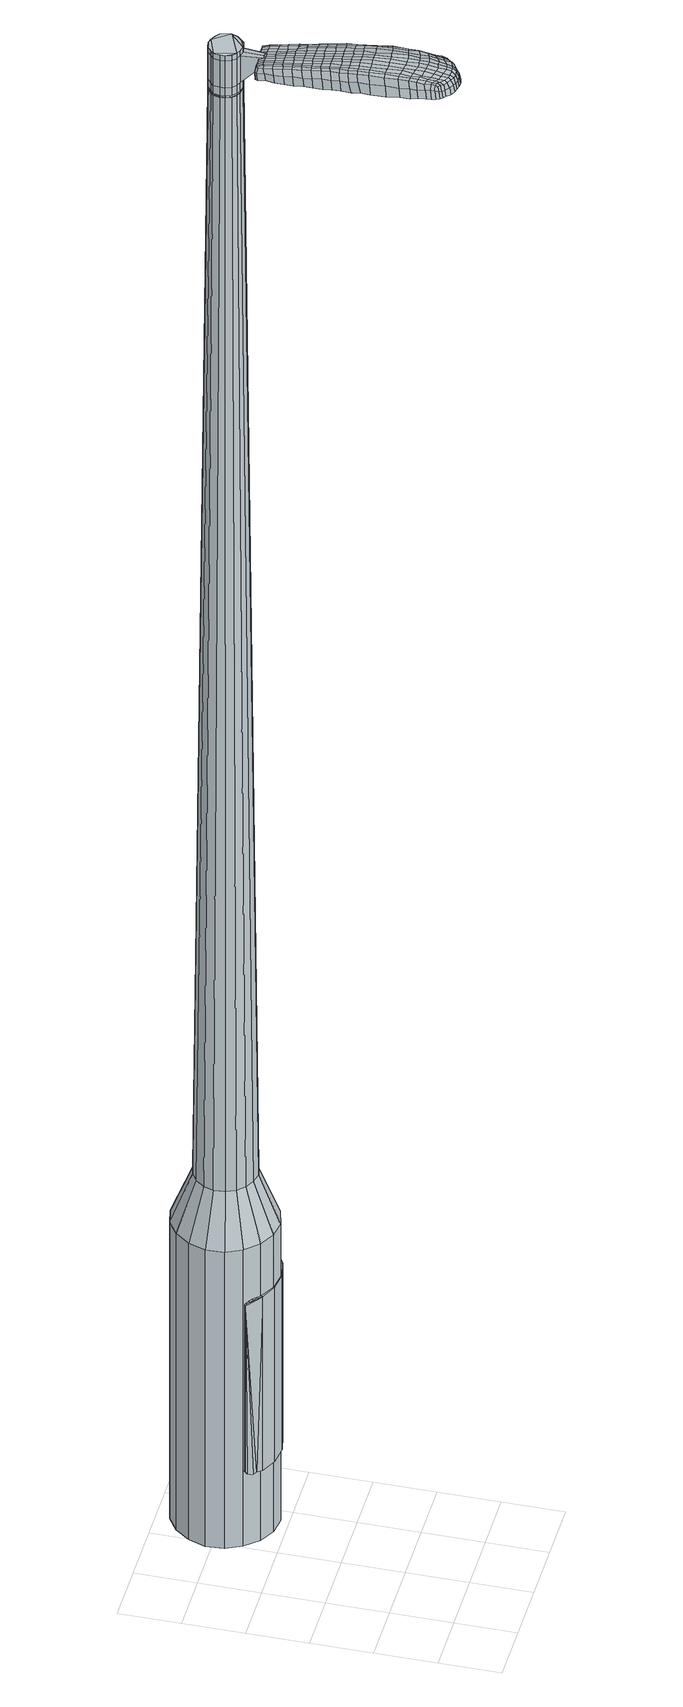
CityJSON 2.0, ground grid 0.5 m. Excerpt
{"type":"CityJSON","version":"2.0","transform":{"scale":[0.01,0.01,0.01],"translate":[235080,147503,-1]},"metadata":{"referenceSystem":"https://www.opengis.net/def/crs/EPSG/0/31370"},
"CityObjects":{
"object1":{"type":"GenericCityObject","attributes":{"cluster":371,"mean_distance_to_centroid":0.326,"new_centroid_x":235080.86,"new_centroid_y":147505.01,"mean_distance_to_camera":7.71,"H1":37.46,"H2":39.14,"Z_final":113.43,"cluster2":-1,"proj_x":235076.77,"proj_y":147505.22,"id_line":44575,"bearing_l":2.85,"distance":4.09,"orientation":"right","G_obj":272.85},"geometry":[{"type":"MultiSurface","lod":"2","boundaries":[[[0,1,2,3]],[[1,4,5,2]],[[4,6,7,5]],[[6,8,9,7]],[[8,10,11,9]],[[10,12,13,11]],[[12,14,15,13]],[[14,16,17,15]],[[16,18,19,17]],[[18,20,21,19]],[[20,22,23,21]],[[22,24,25,23]],[[24,26,27,25]],[[26,28,29,27]],[[28,30,31,29]],[[30,32,33,31]],[[32,34,35,33]],[[34,0,3,35]],[[36,37,38,39]],[[38,40,41,42]],[[41,43,42]],[[42,44,45,46]],[[45,47,46]],[[46,48,49,50]],[[49,51,50]],[[42,46,50,38]],[[50,52,39,38]],[[53,36,39]],[[2,5,7,35]],[[7,9,11,15]],[[11,13,15]],[[15,17,19,23]],[[19,21,23]],[[23,25,27,31]],[[27,29,31]],[[15,23,31,7]],[[31,33,35,7]],[[3,2,35]],[[1,0,54,55]],[[0,34,56,54]],[[34,32,57,56]],[[32,30,58,57]],[[30,28,59,58]],[[28,26,60,59]],[[26,24,61,60]],[[24,22,62,61]],[[22,20,63,62]],[[20,18,64,63]],[[18,16,65,64]],[[16,14,66,65]],[[14,12,67,66]],[[12,10,68,67]],[[10,8,69,68]],[[8,6,70,69]],[[6,4,71,70]],[[4,1,55,71]],[[55,54,72,73]],[[54,56,74,72]],[[56,57,75,74]],[[57,58,76,75]],[[58,59,77,76]],[[59,60,78,77]],[[60,61,79,78]],[[61,62,80,79]],[[62,63,81,80]],[[63,64,82,81]],[[64,65,83,82]],[[65,66,84,83]],[[66,67,85,84]],[[67,68,86,85]],[[68,69,87,86]],[[69,70,88,87]],[[70,71,89,88]],[[71,55,73,89]],[[90,91,92,93]],[[94,95,91,90]],[[75,96,95,94]],[[97,98,96,75]],[[99,100,98,97]],[[101,102,100,99]],[[103,104,102,101]],[[80,105,104,103]],[[81,106,105,80]],[[107,108,106,81]],[[109,110,108,107]],[[111,112,110,109]],[[113,114,112,111]],[[115,116,114,113]],[[117,118,116,115]],[[119,120,118,117]],[[121,122,120,119]],[[93,92,122,121]],[[123,124,125,126]],[[127,123,126,128]],[[129,127,128,130]],[[131,129,130,132]],[[133,131,132,134]],[[135,133,134,136]],[[137,135,136,138]],[[139,137,138,140]],[[141,139,140,142]],[[143,141,142,144]],[[145,143,144,146]],[[147,145,146,148]],[[149,147,148,150]],[[151,149,150,152]],[[153,151,152,154]],[[155,153,154,156]],[[73,72,90,93]],[[72,74,94,90]],[[74,75,94]],[[76,97,75]],[[76,77,99,97]],[[77,78,101,99]],[[78,79,103,101]],[[79,80,103]],[[82,107,81]],[[82,83,109,107]],[[83,84,111,109]],[[84,85,113,111]],[[85,86,115,113]],[[86,87,117,115]],[[87,88,119,117]],[[88,89,121,119]],[[89,73,93,121]],[[157,158,92,91]],[[158,159,122,92]],[[159,160,120,122]],[[160,161,118,120]],[[161,162,116,118]],[[162,163,114,116]],[[163,164,112,114]],[[164,165,110,112]],[[165,166,108,110]],[[166,106,108]],[[167,104,105]],[[167,168,102,104]],[[168,169,100,102]],[[169,170,98,100]],[[170,96,98]],[[171,95,96]],[[171,157,91,95]],[[39,52,155,172]],[[158,157,173,156]],[[53,39,172,124]],[[157,171,125,173]],[[36,53,124,123]],[[171,96,126,125]],[[37,36,123,127]],[[96,170,128,126]],[[38,37,127,129]],[[170,169,130,128]],[[40,38,129,131]],[[169,168,132,130]],[[41,40,131,133]],[[168,167,134,132]],[[43,41,133,135]],[[167,105,136,134]],[[42,43,135,137]],[[105,106,138,136]],[[44,42,137,139]],[[106,166,140,138]],[[45,44,139,141]],[[166,165,142,140]],[[47,45,141,143]],[[165,164,144,142]],[[46,47,143,145]],[[164,163,146,144]],[[48,46,145,147]],[[163,162,148,146]],[[49,48,147,149]],[[162,161,150,148]],[[51,49,149,151]],[[161,160,152,150]],[[50,51,151,153]],[[160,159,154,152]],[[52,50,153,155]],[[159,158,156,154]],[[155,156,174,175]],[[156,173,176,174]],[[173,125,177,176]],[[125,124,178,177]],[[124,172,179,178]],[[172,155,175,179]],[[180,181,182,183]],[[184,180,183,185]],[[180,184,186,187]],[[181,180,187,188]],[[189,190,191,192]],[[193,189,192,194]],[[189,193,195,196]],[[190,189,196,197]],[[198,199,200,201]],[[202,198,201,203]],[[198,202,204,205]],[[199,198,205,206]],[[207,208,209,210]],[[211,207,210,212]],[[207,211,213,214]],[[208,207,214,215]],[[216,217,218,219]],[[220,216,219,221]],[[216,220,222,223]],[[217,216,223,224]],[[225,226,227,228]],[[229,225,228,230]],[[225,229,231,232]],[[226,225,232,233]],[[234,235,236,237]],[[226,234,237,227]],[[234,226,233,238]],[[235,234,238,239]],[[240,241,242,243]],[[235,240,243,236]],[[240,235,239,244]],[[241,240,244,245]],[[246,184,185,247]],[[241,246,247,242]],[[246,241,245,248]],[[184,246,248,186]],[[249,250,251,252]],[[253,249,252,254]],[[249,253,255,256]],[[250,249,256,257]],[[258,259,260,261]],[[250,258,261,251]],[[258,250,257,262]],[[259,258,262,263]],[[264,265,266,267]],[[259,264,267,260]],[[264,259,263,268]],[[265,264,268,269]],[[270,271,272,273]],[[265,270,273,266]],[[270,265,269,274]],[[271,270,274,275]],[[276,181,188,277]],[[271,276,277,272]],[[276,271,275,278]],[[181,276,278,182]],[[279,280,281,282]],[[283,279,282,284]],[[279,283,285,286]],[[280,279,286,287]],[[288,289,290,291]],[[280,288,291,281]],[[288,280,287,292]],[[289,288,292,293]],[[294,295,296,297]],[[289,294,297,290]],[[294,289,293,298]],[[295,294,298,299]],[[300,193,194,301]],[[295,300,301,296]],[[300,295,299,302]],[[193,300,302,195]],[[303,304,305,306]],[[307,303,306,308]],[[303,307,309,310]],[[304,303,310,311]],[[312,313,314,315]],[[304,312,315,305]],[[312,304,311,316]],[[313,312,316,317]],[[318,319,320,321]],[[313,318,321,314]],[[318,313,317,322]],[[319,318,322,323]],[[324,325,326,327]],[[319,324,327,320]],[[324,319,323,328]],[[325,324,328,329]],[[330,190,197,331]],[[325,330,331,326]],[[330,325,329,332]],[[190,330,332,191]],[[333,219,218,334]],[[335,333,334,336]],[[333,335,337,338]],[[219,333,338,221]],[[339,335,336,340]],[[341,339,340,342]],[[339,341,343,344]],[[335,339,344,337]],[[345,341,342,346]],[[347,345,346,348]],[[345,347,349,350]],[[341,345,350,343]],[[351,347,348,352]],[[353,351,352,354]],[[351,353,355,356]],[[347,351,356,349]],[[357,353,354,358]],[[208,357,358,209]],[[357,208,215,359]],[[353,357,359,355]],[[360,361,206,205]],[[362,360,205,204]],[[360,362,363,364]],[[361,360,364,365]],[[366,367,365,364]],[[368,366,364,363]],[[366,368,369,370]],[[367,366,370,371]],[[372,373,371,370]],[[374,372,370,369]],[[372,374,375,376]],[[373,372,376,377]],[[378,379,377,376]],[[380,378,376,375]],[[378,380,213,211]],[[379,378,211,212]],[[381,382,383,384]],[[283,381,384,285]],[[381,283,284,385]],[[382,381,385,386]],[[387,202,203,388]],[[382,387,388,383]],[[387,382,386,389]],[[202,387,389,204]],[[390,391,392,393]],[[229,390,393,231]],[[390,229,230,394]],[[391,390,394,395]],[[396,397,398,399]],[[391,396,399,392]],[[396,391,395,400]],[[397,396,400,401]],[[402,199,206,403]],[[397,402,403,398]],[[402,397,401,404]],[[199,402,404,200]],[[405,406,407,408]],[[187,405,408,188]],[[405,187,186,409]],[[406,405,409,410]],[[411,412,413,414]],[[406,411,414,407]],[[411,406,410,415]],[[412,411,415,416]],[[417,210,209,418]],[[412,417,418,413]],[[417,412,416,419]],[[210,417,419,212]],[[420,421,422,423]],[[192,420,423,194]],[[420,192,191,424]],[[421,420,424,425]],[[426,214,213,427]],[[421,426,427,422]],[[426,421,425,428]],[[214,426,428,215]],[[429,430,431,432]],[[307,429,432,309]],[[429,307,308,433]],[[430,429,433,434]],[[435,220,221,436]],[[430,435,436,431]],[[435,430,434,437]],[[220,435,437,222]],[[438,439,440,441]],[[253,438,441,255]],[[438,253,254,442]],[[439,438,442,443]],[[444,445,446,447]],[[439,444,447,440]],[[444,439,443,448]],[[445,444,448,449]],[[450,217,224,451]],[[445,450,451,446]],[[450,445,449,452]],[[217,450,452,218]],[[453,454,443,442]],[[252,453,442,254]],[[453,252,251,455]],[[454,453,455,456]],[[457,458,449,448]],[[454,457,448,443]],[[457,454,456,459]],[[458,457,459,460]],[[461,334,218,452]],[[458,461,452,449]],[[461,458,460,462]],[[334,461,462,336]],[[463,464,465,466]],[[310,463,466,311]],[[463,310,309,432]],[[464,463,432,431]],[[467,338,337,468]],[[464,467,468,465]],[[467,464,431,436]],[[338,467,436,221]],[[469,470,456,455]],[[261,469,455,251]],[[469,261,260,471]],[[470,469,471,472]],[[473,474,460,459]],[[470,473,459,456]],[[473,470,472,475]],[[474,473,475,476]],[[477,340,336,462]],[[474,477,462,460]],[[477,474,476,478]],[[340,477,478,342]],[[479,480,481,482]],[[316,479,482,317]],[[479,316,311,466]],[[480,479,466,465]],[[483,344,343,484]],[[480,483,484,481]],[[483,480,465,468]],[[344,483,468,337]],[[485,486,472,471]],[[267,485,471,260]],[[485,267,266,487]],[[486,485,487,488]],[[489,490,476,475]],[[486,489,475,472]],[[489,486,488,491]],[[490,489,491,492]],[[493,346,342,478]],[[490,493,478,476]],[[493,490,492,494]],[[346,493,494,348]],[[495,496,497,498]],[[322,495,498,323]],[[495,322,317,482]],[[496,495,482,481]],[[499,350,349,500]],[[496,499,500,497]],[[499,496,481,484]],[[350,499,484,343]],[[501,502,488,487]],[[273,501,487,266]],[[501,273,272,503]],[[502,501,503,504]],[[505,506,492,491]],[[502,505,491,488]],[[505,502,504,507]],[[506,505,507,508]],[[509,352,348,494]],[[506,509,494,492]],[[509,506,508,510]],[[352,509,510,354]],[[511,512,513,514]],[[328,511,514,329]],[[511,328,323,498]],[[512,511,498,497]],[[515,356,355,516]],[[512,515,516,513]],[[515,512,497,500]],[[356,515,500,349]],[[517,518,504,503]],[[277,517,503,272]],[[517,277,188,408]],[[518,517,408,407]],[[519,520,508,507]],[[518,519,507,504]],[[519,518,407,414]],[[520,519,414,413]],[[521,358,354,510]],[[520,521,510,508]],[[521,520,413,418]],[[358,521,418,209]],[[522,523,425,424]],[[332,522,424,191]],[[522,332,329,514]],[[523,522,514,513]],[[524,359,215,428]],[[523,524,428,425]],[[524,523,513,516]],[[359,524,516,355]],[[525,526,386,385]],[[282,525,385,284]],[[525,282,281,527]],[[526,525,527,528]],[[529,362,204,389]],[[526,529,389,386]],[[529,526,528,530]],[[362,529,530,363]],[[531,532,533,534]],[[232,531,534,233]],[[531,232,231,393]],[[532,531,393,392]],[[535,536,537,538]],[[532,535,538,533]],[[535,532,392,399]],[[536,535,399,398]],[[539,361,365,540]],[[536,539,540,537]],[[539,536,398,403]],[[361,539,403,206]],[[541,542,528,527]],[[291,541,527,281]],[[541,291,290,543]],[[542,541,543,544]],[[545,368,363,530]],[[542,545,530,528]],[[545,542,544,546]],[[368,545,546,369]],[[547,548,549,550]],[[238,547,550,239]],[[547,238,233,534]],[[548,547,534,533]],[[551,552,553,554]],[[548,551,554,549]],[[551,548,533,538]],[[552,551,538,537]],[[555,367,371,556]],[[552,555,556,553]],[[555,552,537,540]],[[367,555,540,365]],[[557,558,544,543]],[[297,557,543,290]],[[557,297,296,559]],[[558,557,559,560]],[[561,374,369,546]],[[558,561,546,544]],[[561,558,560,562]],[[374,561,562,375]],[[563,564,565,566]],[[244,563,566,245]],[[563,244,239,550]],[[564,563,550,549]],[[567,568,569,570]],[[564,567,570,565]],[[567,564,549,554]],[[568,567,554,553]],[[571,373,377,572]],[[568,571,572,569]],[[571,568,553,556]],[[373,571,556,371]],[[573,574,560,559]],[[301,573,559,296]],[[573,301,194,423]],[[574,573,423,422]],[[575,380,375,562]],[[574,575,562,560]],[[575,574,422,427]],[[380,575,427,213]],[[576,577,410,409]],[[248,576,409,186]],[[576,248,245,566]],[[577,576,566,565]],[[578,579,416,415]],[[577,578,415,410]],[[578,577,565,570]],[[579,578,570,569]],[[580,379,212,419]],[[579,580,419,416]],[[580,579,569,572]],[[379,580,572,377]],[[581,582,583,584]],[[584,583,585,586]],[[587,585,583,588]],[[588,583,582,589]],[[590,591,592,593]],[[593,592,594,595]],[[596,594,592,597]],[[597,592,591,598]],[[599,600,601,602]],[[602,601,603,604]],[[605,603,601,606]],[[606,601,600,607]],[[608,609,610,611]],[[611,610,612,613]],[[614,612,610,615]],[[615,610,609,616]],[[617,618,619,620]],[[620,619,621,622]],[[623,621,619,624]],[[624,619,618,625]],[[626,627,628,629]],[[629,628,630,631]],[[632,630,628,633]],[[633,628,627,634]],[[635,636,637,638]],[[638,637,627,626]],[[634,627,637,639]],[[639,637,636,640]],[[641,642,643,644]],[[644,643,636,635]],[[640,636,643,645]],[[645,643,642,646]],[[586,585,647,648]],[[648,647,642,641]],[[646,642,647,649]],[[649,647,585,587]],[[650,651,652,653]],[[653,652,654,655]],[[656,654,652,657]],[[657,652,651,658]],[[659,660,661,662]],[[662,661,651,650]],[[658,651,661,663]],[[663,661,660,664]],[[665,666,667,668]],[[668,667,660,659]],[[664,660,667,669]],[[669,667,666,670]],[[671,672,673,674]],[[674,673,666,665]],[[670,666,673,675]],[[675,673,672,676]],[[589,582,677,678]],[[678,677,672,671]],[[676,672,677,679]],[[679,677,582,581]],[[680,681,682,683]],[[683,682,684,685]],[[686,684,682,687]],[[687,682,681,688]],[[689,690,691,692]],[[692,691,681,680]],[[688,681,691,693]],[[693,691,690,694]],[[695,696,697,698]],[[698,697,690,689]],[[694,690,697,699]],[[699,697,696,700]],[[595,594,701,702]],[[702,701,696,695]],[[700,696,701,703]],[[703,701,594,596]],[[704,705,706,707]],[[707,706,708,709]],[[710,708,706,711]],[[711,706,705,712]],[[713,714,715,716]],[[716,715,705,704]],[[712,705,715,717]],[[717,715,714,718]],[[719,720,721,722]],[[722,721,714,713]],[[718,714,721,723]],[[723,721,720,724]],[[725,726,727,728]],[[728,727,720,719]],[[724,720,727,729]],[[729,727,726,730]],[[598,591,731,732]],[[732,731,726,725]],[[730,726,731,733]],[[733,731,591,590]],[[617,620,734,735]],[[735,734,736,737]],[[738,736,734,739]],[[739,734,620,622]],[[737,736,740,741]],[[741,740,742,743]],[[744,742,740,745]],[[745,740,736,738]],[[743,742,746,747]],[[747,746,748,749]],[[750,748,746,751]],[[751,746,742,744]],[[749,748,752,753]],[[753,752,754,755]],[[756,754,752,757]],[[757,752,748,750]],[[755,754,758,759]],[[759,758,609,608]],[[616,609,758,760]],[[760,758,754,756]],[[607,761,762,606]],[[606,762,763,605]],[[764,763,762,765]],[[765,762,761,766]],[[766,767,768,765]],[[765,768,769,764]],[[770,769,768,771]],[[771,768,767,772]],[[772,773,774,771]],[[771,774,775,770]],[[776,775,774,777]],[[777,774,773,778]],[[778,779,780,777]],[[777,780,781,776]],[[614,781,780,612]],[[612,780,779,613]],[[782,783,784,785]],[[785,784,684,686]],[[685,684,784,786]],[[786,784,783,787]],[[604,603,788,789]],[[789,788,783,782]],[[787,783,788,790]],[[790,788,603,605]],[[791,792,793,794]],[[794,793,630,632]],[[631,630,793,795]],[[795,793,792,796]],[[797,798,799,800]],[[800,799,792,791]],[[796,792,799,801]],[[801,799,798,802]],[[607,600,803,804]],[[804,803,798,797]],[[802,798,803,805]],[[805,803,600,599]],[[806,807,808,809]],[[809,808,588,589]],[[587,588,808,810]],[[810,808,807,811]],[[812,813,814,815]],[[815,814,807,806]],[[811,807,814,816]],[[816,814,813,817]],[[608,611,818,819]],[[819,818,813,812]],[[817,813,818,820]],[[820,818,611,613]],[[821,822,823,824]],[[824,823,593,595]],[[590,593,823,825]],[[825,823,822,826]],[[614,615,827,828]],[[828,827,822,821]],[[826,822,827,829]],[[829,827,615,616]],[[830,831,832,833]],[[833,832,708,710]],[[708,832,709]],[[709,832,831,834]],[[622,621,835,836]],[[836,835,831,830]],[[834,831,835,837]],[[837,835,621,623]],[[838,839,840,841]],[[841,840,654,656]],[[655,654,840,842]],[[840,839,842]],[[843,844,845,846]],[[846,845,839,838]],[[842,839,845,847]],[[847,845,844,848]],[[625,618,849,850]],[[850,849,844,843]],[[848,844,849,851]],[[851,849,618,617]],[[852,853,842]],[[842,853,653,655]],[[650,653,853,854]],[[854,853,852,855]],[[848,856,857,847]],[[847,857,852,842]],[[855,852,857,858]],[[858,857,856,859]],[[617,735,860,851]],[[851,860,856,848]],[[859,856,860,861]],[[861,860,735,737]],[[862,863,864,865]],[[865,864,711,712]],[[710,711,864,833]],[[833,864,863,830]],[[738,739,866,867]],[[867,866,863,862]],[[830,863,866,836]],[[836,866,739,622]],[[855,868,869,854]],[[854,869,662,650]],[[659,662,869,870]],[[870,869,868,871]],[[859,872,873,858]],[[858,873,868,855]],[[871,868,873,874]],[[874,873,872,875]],[[737,741,876,861]],[[861,876,872,859]],[[875,872,876,877]],[[877,876,741,743]],[[878,879,880,881]],[[881,880,717,718]],[[712,717,880,865]],[[865,880,879,862]],[[744,745,882,883]],[[883,882,879,878]],[[862,879,882,867]],[[867,882,745,738]],[[871,884,885,870]],[[870,885,668,659]],[[665,668,885,886]],[[886,885,884,887]],[[875,888,889,874]],[[874,889,884,871]],[[887,884,889,890]],[[890,889,888,891]],[[743,747,892,877]],[[877,892,888,875]],[[891,888,892,893]],[[893,892,747,749]],[[894,895,896,897]],[[897,896,723,724]],[[718,723,896,881]],[[881,896,895,878]],[[750,751,898,899]],[[899,898,895,894]],[[878,895,898,883]],[[883,898,751,744]],[[887,900,901,886]],[[886,901,674,665]],[[671,674,901,902]],[[902,901,900,903]],[[891,904,905,890]],[[890,905,900,887]],[[903,900,905,906]],[[906,905,904,907]],[[749,753,908,893]],[[893,908,904,891]],[[907,904,908,909]],[[909,908,753,755]],[[910,911,912,913]],[[913,912,729,730]],[[724,729,912,897]],[[897,912,911,894]],[[756,757,914,915]],[[915,914,911,910]],[[894,911,914,899]],[[899,914,757,750]],[[903,916,917,902]],[[902,917,678,671]],[[589,678,917,809]],[[809,917,916,806]],[[907,918,919,906]],[[906,919,916,903]],[[806,916,919,815]],[[815,919,918,812]],[[755,759,920,909]],[[909,920,918,907]],[[812,918,920,819]],[[819,920,759,608]],[[826,921,922,825]],[[825,922,733,590]],[[730,733,922,913]],[[913,922,921,910]],[[616,760,923,829]],[[829,923,921,826]],[[910,921,923,915]],[[915,923,760,756]],[[787,924,925,786]],[[786,925,683,685]],[[680,683,925,926]],[[926,925,924,927]],[[605,763,928,790]],[[790,928,924,787]],[[927,924,928,929]],[[929,928,763,764]],[[930,931,932,933]],[[933,932,633,634]],[[632,633,932,794]],[[794,932,931,791]],[[934,935,936,937]],[[937,936,931,930]],[[791,931,936,800]],[[800,936,935,797]],[[766,761,938,939]],[[939,938,935,934]],[[797,935,938,804]],[[804,938,761,607]],[[927,940,941,926]],[[926,941,692,680]],[[689,692,941,942]],[[942,941,940,943]],[[764,769,944,929]],[[929,944,940,927]],[[943,940,944,945]],[[945,944,769,770]],[[946,947,948,949]],[[949,948,639,640]],[[634,639,948,933]],[[933,948,947,930]],[[950,951,952,953]],[[953,952,947,946]],[[930,947,952,937]],[[937,952,951,934]],[[772,767,954,955]],[[955,954,951,950]],[[934,951,954,939]],[[939,954,767,766]],[[943,956,957,942]],[[942,957,698,689]],[[695,698,957,958]],[[958,957,956,959]],[[770,775,960,945]],[[945,960,956,943]],[[959,956,960,961]],[[961,960,775,776]],[[962,963,964,965]],[[965,964,645,646]],[[640,645,964,949]],[[949,964,963,946]],[[966,967,968,969]],[[969,968,963,962]],[[946,963,968,953]],[[953,968,967,950]],[[778,773,970,971]],[[971,970,967,966]],[[950,967,970,955]],[[955,970,773,772]],[[959,972,973,958]],[[958,973,702,695]],[[595,702,973,824]],[[824,973,972,821]],[[776,781,974,961]],[[961,974,972,959]],[[821,972,974,828]],[[828,974,781,614]],[[811,975,976,810]],[[810,976,649,587]],[[646,649,976,965]],[[965,976,975,962]],[[817,977,978,816]],[[816,978,975,811]],[[962,975,978,969]],[[969,978,977,966]],[[613,779,979,820]],[[820,979,977,817]],[[966,977,979,971]],[[971,979,779,778]],[[581,584,183,182]],[[584,586,185,183]],[[596,597,196,195]],[[597,598,197,196]],[[599,602,201,200]],[[602,604,203,201]],[[623,624,223,222]],[[624,625,224,223]],[[626,629,228,227]],[[629,631,230,228]],[[635,638,237,236]],[[638,626,227,237]],[[641,644,243,242]],[[644,635,236,243]],[[586,648,247,185]],[[648,641,242,247]],[[656,657,256,255]],[[657,658,257,256]],[[658,663,262,257]],[[663,664,263,262]],[[664,669,268,263]],[[669,670,269,268]],[[670,675,274,269]],[[675,676,275,274]],[[676,679,278,275]],[[679,581,182,278]],[[686,687,286,285]],[[687,688,287,286]],[[688,693,292,287]],[[693,694,293,292]],[[694,699,298,293]],[[699,700,299,298]],[[700,703,302,299]],[[703,596,195,302]],[[704,707,306,305]],[[707,709,308,306]],[[713,716,315,314]],[[716,704,305,315]],[[719,722,321,320]],[[722,713,314,321]],[[725,728,327,326]],[[728,719,320,327]],[[598,732,331,197]],[[732,725,326,331]],[[782,785,384,383]],[[785,686,285,384]],[[604,789,388,203]],[[789,782,383,388]],[[631,795,394,230]],[[795,796,395,394]],[[796,801,400,395]],[[801,802,401,400]],[[802,805,404,401]],[[805,599,200,404]],[[709,433,308]],[[709,834,434,433]],[[834,837,437,434]],[[837,623,222,437]],[[838,841,441,440]],[[841,656,255,441]],[[843,846,447,446]],[[846,838,440,447]],[[625,850,451,224]],[[850,843,446,451]],[[980,981,982,983]],[[984,985,983,982]],[[986,987,988,989]],[[990,991,992,993]],[[981,994,995,982]],[[996,984,982,995]],[[997,986,989,998]],[[999,1000,991,990]],[[994,1001,1002,995]],[[1002,1003,996,995]],[[1004,997,998,1005]],[[1006,1000,999,1007]],[[1001,1008,1009,1002]],[[1009,1010,1003,1002]],[[1011,1004,1005,1012]],[[1013,1006,1007,1014]],[[1015,1016,1017,1018]],[[1019,1020,1016,1015]],[[1019,1021,1022,1020]],[[1021,1023,1024,1022]],[[1025,1026,1027,1028]],[[1029,1030,1026,1025]],[[1031,1032,1030,1029]],[[1033,1034,1032,1031]],[[1028,1017,1016,1025]],[[1025,1016,1020,1029]],[[1020,1022,1031,1029]],[[1022,1024,1033,1031]],[[989,988,985,984]],[[998,989,984,996]],[[1003,1005,998,996]],[[1010,1012,1005,1003]],[[990,993,987,986]],[[999,990,986,997]],[[1007,999,997,1004]],[[1014,1007,1004,1011]],[[991,1015,1018,992]],[[1000,1019,1015,991]],[[1021,1019,1000,1006]],[[1023,1021,1006,1013]],[[1035,1036,1037,1038]],[[1037,1039,1040,1041]],[[1037,1041,1042,1043]],[[1037,1043,1038]],[[1044,1035,1038,1045]],[[1046,1045,1038,1047]],[[1048,1047,1038]],[[1049,1037,1036,1050]],[[1051,1049,1050,1052]],[[1053,1051,1052,1054]],[[1055,1053,1054,1056]],[[1057,1055,1056,1058]],[[1058,1059,1060,1061]],[[1058,1061,1062,1063]],[[1058,1063,1064,1065]],[[1064,1066,1067,1068]],[[1064,1068,1069,1070]],[[1064,1070,1065]],[[1058,1065,1057]],[[1071,1072,1036,1035]],[[1073,1074,1039,1037]],[[1075,1076,1048,1038]],[[1072,1077,1050,1036]],[[1078,1073,1037,1049]],[[1077,1079,1052,1050]],[[1080,1078,1049,1051]],[[1079,1081,1054,1052]],[[1082,1080,1051,1053]],[[1081,1083,1056,1054]],[[1084,1082,1053,1055]],[[1083,1085,1058,1056]],[[1086,1084,1055,1057]],[[1085,1087,1059,1058]],[[1088,1089,1066,1064]],[[1090,1086,1057,1065]],[[1060,1059,1087,1091]],[[1061,1060,1091,1092]],[[1062,1061,1092,1093]],[[1063,1062,1093,1094]],[[1064,1063,1094,1088]],[[1095,1071,1035,1044]],[[1096,1095,1044,1045]],[[1097,1096,1045,1046]],[[1098,1097,1046,1047]],[[1076,1098,1047,1048]],[[1040,1039,1074,1099]],[[1067,1066,1089,1100]],[[1041,1040,1099,1101]],[[1042,1041,1101,1102]],[[1043,1042,1102,1103]],[[1038,1043,1103,1075]],[[1068,1067,1100,1104]],[[1069,1068,1104,1105]],[[1070,1069,1105,1106]],[[1065,1070,1106,1090]]]}]}
},
"vertices":[
[89,157,384],[75,159,384],[75,159,96],[89,157,96],[62,166,384],[62,166,96],[52,177,384],[52,177,96],[46,190,384],[46,190,96],[45,205,384],[45,205,96],[50,219,384],[50,219,96],[59,231,384],[59,231,96],[71,239,384],[71,239,96],[85,242,384],[85,242,96],[100,240,384],[100,240,96],[113,233,384],[113,233,96],[123,223,384],[123,223,96],[129,209,384],[129,209,96],[129,194,384],[129,194,96],[125,180,384],[125,180,96],[116,169,384],[116,169,96],[104,161,384],[104,161,96],[96,190,1524],[99,193,1524],[101,198,1524],[88,186,1524],[100,203,1524],[99,207,1524],[91,212,1524],[95,210,1524],[87,213,1524],[82,212,1524],[75,206,1524],[78,209,1524],[74,201,1524],[74,197,1524],[79,189,1524],[76,192,1524],[83,187,1524],[93,187,1524],[89,174,429],[80,176,429],[97,176,429],[104,181,429],[110,188,429],[112,196,429],[112,205,429],[108,213,429],[103,220,429],[95,224,429],[86,225,429],[78,223,429],[70,218,429],[65,211,429],[62,203,429],[63,194,429],[66,186,429],[72,180,429],[88,186,1483],[83,187,1483],[93,187,1483],[96,190,1483],[99,193,1483],[101,198,1483],[100,203,1483],[99,207,1483],[95,210,1483],[91,212,1483],[87,213,1483],[82,212,1483],[78,209,1483],[75,206,1483],[74,201,1483],[74,197,1483],[76,192,1483],[79,189,1483],[88,187,1483],[88,187,1485],[84,187,1485],[84,187,1483],[92,188,1483],[92,188,1485],[96,190,1485],[99,194,1483],[99,194,1485],[100,198,1483],[100,198,1485],[100,202,1483],[100,202,1485],[98,207,1483],[98,207,1485],[95,210,1485],[91,212,1485],[87,212,1483],[87,212,1485],[82,211,1483],[82,211,1485],[79,209,1483],[79,209,1485],[76,205,1483],[76,205,1485],[75,201,1483],[75,201,1485],[75,197,1483],[75,197,1485],[76,193,1483],[76,193,1485],[80,189,1483],[80,189,1485],[96,190,1519],[93,187,1519],[93,187,1493],[96,190,1493],[99,193,1519],[99,193,1493],[101,198,1519],[101,198,1493],[100,203,1519],[100,203,1493],[99,207,1519],[99,207,1493],[95,210,1519],[95,210,1493],[91,212,1519],[91,212,1493],[87,213,1519],[87,213,1493],[82,212,1519],[82,212,1493],[78,209,1519],[78,209,1493],[75,206,1519],[75,206,1493],[74,201,1519],[74,201,1493],[74,197,1519],[74,197,1493],[76,192,1519],[76,192,1493],[79,189,1519],[79,189,1493],[83,187,1519],[83,187,1493],[88,186,1485],[83,187,1485],[79,189,1485],[76,192,1485],[74,197,1485],[74,201,1485],[75,206,1485],[78,209,1485],[82,212,1485],[87,213,1485],[99,207,1485],[100,203,1485],[101,198,1485],[99,193,1485],[93,187,1485],[88,186,1519],[88,186,1493],[86,167,1513],[86,167,1518],[89,168,1513],[92,168,1513],[92,168,1518],[89,168,1518],[73,93,1519],[73,100,1518],[72,98,1509],[72,91,1510],[73,84,1519],[72,83,1510],[75,85,1526],[75,94,1525],[75,101,1525],[112,94,1519],[111,101,1518],[109,102,1525],[110,95,1525],[112,86,1519],[111,86,1526],[114,84,1510],[113,93,1510],[113,100,1509],[98,20,1519],[94,20,1519],[94,19,1513],[98,19,1513],[102,21,1519],[102,20,1513],[101,23,1524],[98,22,1524],[94,22,1524],[94,94,1530],[94,101,1529],[90,101,1529],[91,94,1530],[94,85,1531],[91,85,1531],[98,85,1530],[98,94,1530],[97,102,1529],[90,175,1512],[87,175,1512],[87,173,1517],[90,173,1517],[93,175,1512],[93,174,1517],[93,174,1506],[90,174,1506],[87,174,1506],[77,34,1519],[77,37,1519],[75,36,1512],[76,33,1512],[78,31,1518],[77,30,1512],[79,32,1522],[79,34,1523],[78,37,1524],[76,41,1519],[75,47,1519],[74,46,1512],[75,40,1512],[77,42,1524],[77,48,1525],[75,53,1519],[74,61,1519],[73,60,1511],[73,52,1511],[76,54,1526],[76,62,1526],[74,72,1519],[72,71,1510],[75,73,1526],[74,166,1513],[73,159,1513],[75,160,1518],[75,167,1517],[74,172,1512],[75,171,1516],[73,171,1506],[73,165,1507],[72,158,1507],[73,151,1514],[73,144,1515],[75,145,1520],[75,152,1519],[72,150,1507],[72,143,1507],[73,136,1515],[73,129,1516],[75,130,1522],[75,137,1521],[72,135,1508],[72,128,1508],[73,121,1517],[73,114,1517],[75,115,1524],[75,122,1523],[72,120,1508],[72,113,1509],[73,107,1518],[75,108,1524],[72,106,1509],[113,34,1519],[113,38,1519],[112,38,1524],[112,35,1523],[113,32,1518],[112,33,1522],[114,31,1512],[114,34,1512],[115,37,1512],[114,43,1519],[114,48,1519],[112,49,1525],[112,43,1524],[115,42,1512],[115,47,1512],[114,54,1519],[114,62,1519],[112,63,1526],[112,55,1526],[115,53,1511],[115,61,1511],[113,74,1519],[111,75,1526],[115,73,1510],[104,168,1513],[105,160,1513],[106,159,1507],[105,167,1507],[103,173,1512],[104,173,1506],[102,172,1516],[103,168,1517],[103,161,1518],[106,153,1514],[106,145,1515],[108,144,1507],[107,152,1507],[104,153,1519],[105,146,1520],[107,138,1515],[108,130,1516],[109,129,1508],[109,137,1508],[106,139,1521],[106,131,1522],[109,123,1517],[109,116,1517],[111,115,1509],[110,122,1508],[107,124,1523],[108,117,1524],[110,109,1518],[112,107,1509],[109,109,1524],[90,168,1519],[87,168,1519],[90,161,1520],[88,161,1520],[93,161,1520],[93,168,1519],[91,153,1522],[88,153,1522],[91,146,1523],[88,146,1523],[94,146,1523],[94,153,1521],[92,138,1524],[89,138,1524],[92,131,1525],[89,131,1525],[95,131,1525],[95,138,1524],[92,124,1526],[89,123,1526],[93,116,1527],[90,116,1527],[96,116,1527],[96,124,1526],[93,109,1528],[90,109,1528],[97,109,1528],[97,25,1527],[94,25,1527],[101,26,1526],[101,30,1527],[97,29,1528],[94,29,1528],[97,36,1529],[93,35,1529],[101,36,1528],[101,44,1530],[97,43,1530],[93,43,1530],[96,50,1531],[93,50,1531],[100,51,1530],[100,60,1531],[96,59,1531],[92,59,1531],[95,72,1531],[92,72,1531],[99,73,1531],[112,30,1518],[110,27,1519],[111,27,1513],[113,29,1513],[111,31,1523],[109,29,1523],[106,24,1519],[107,23,1513],[106,26,1524],[79,29,1518],[81,27,1518],[81,28,1523],[80,30,1523],[78,28,1513],[80,26,1513],[84,24,1519],[87,22,1519],[87,24,1524],[84,26,1523],[83,23,1513],[87,21,1513],[90,21,1519],[90,22,1524],[90,20,1513],[76,94,1528],[78,94,1528],[78,101,1528],[76,101,1527],[76,85,1528],[78,85,1529],[81,94,1529],[84,94,1530],[84,101,1529],[81,101,1528],[81,85,1529],[84,85,1530],[87,94,1530],[87,101,1529],[88,85,1531],[108,95,1528],[106,95,1529],[107,86,1529],[109,87,1528],[108,102,1527],[105,102,1528],[102,95,1529],[103,86,1530],[102,102,1528],[102,175,1512],[100,175,1512],[99,174,1517],[101,174,1517],[103,174,1506],[101,174,1506],[96,175,1512],[96,174,1517],[97,174,1506],[75,174,1512],[77,174,1512],[76,173,1506],[74,173,1506],[76,173,1517],[77,173,1517],[79,174,1512],[82,174,1512],[81,173,1506],[78,173,1506],[79,173,1517],[82,173,1517],[84,174,1512],[84,174,1506],[85,173,1517],[76,167,1519],[77,168,1519],[76,160,1520],[78,160,1520],[80,168,1519],[82,168,1519],[80,160,1520],[82,160,1520],[85,168,1519],[85,160,1520],[101,169,1519],[100,168,1519],[100,161,1520],[102,161,1520],[96,168,1519],[97,161,1520],[76,152,1521],[78,153,1521],[76,145,1522],[78,145,1522],[80,153,1521],[83,153,1521],[80,145,1522],[83,145,1523],[85,153,1522],[86,146,1523],[103,154,1521],[101,154,1521],[102,146,1522],[104,146,1522],[97,153,1521],[98,146,1522],[76,138,1523],[78,138,1523],[76,130,1524],[78,130,1524],[80,138,1523],[83,138,1524],[80,130,1525],[83,131,1525],[86,138,1524],[86,131,1525],[104,139,1523],[102,139,1523],[103,131,1524],[105,131,1524],[99,139,1524],[99,131,1525],[76,123,1525],[78,123,1525],[76,116,1526],[78,116,1526],[80,123,1526],[83,123,1526],[81,116,1527],[84,116,1527],[86,123,1526],[87,116,1527],[106,124,1525],[103,124,1525],[104,117,1526],[106,117,1526],[100,124,1526],[100,117,1527],[76,108,1527],[78,108,1527],[81,108,1527],[84,108,1528],[87,109,1528],[107,110,1527],[105,109,1527],[101,109,1528],[111,33,1525],[109,31,1525],[111,37,1526],[109,35,1526],[106,28,1526],[105,33,1527],[80,33,1525],[81,31,1525],[81,34,1526],[79,36,1525],[84,28,1525],[87,26,1526],[86,31,1527],[83,32,1526],[90,25,1526],[90,30,1527],[111,42,1526],[109,41,1527],[111,48,1527],[109,47,1528],[105,38,1528],[105,45,1529],[79,41,1526],[80,40,1527],[80,46,1528],[78,47,1527],[83,38,1527],[86,37,1528],[86,44,1529],[82,45,1528],[90,36,1528],[89,43,1530],[111,55,1528],[109,54,1529],[111,63,1528],[108,62,1529],[105,52,1529],[104,61,1530],[77,53,1528],[79,53,1528],[79,61,1529],[77,62,1528],[82,52,1529],[85,51,1530],[85,60,1530],[82,60,1530],[89,50,1530],[88,59,1531],[110,75,1529],[108,74,1529],[104,73,1530],[77,73,1528],[78,73,1529],[81,72,1530],[85,72,1530],[88,72,1531],[74,98,1509],[75,100,1518],[75,93,1518],[74,91,1509],[75,84,1519],[74,83,1510],[77,85,1525],[76,94,1525],[76,101,1525],[107,102,1525],[109,101,1518],[110,94,1518],[108,95,1525],[110,85,1519],[109,86,1525],[112,84,1510],[111,93,1509],[111,100,1509],[94,21,1513],[94,22,1519],[97,22,1519],[97,21,1513],[101,23,1519],[101,23,1513],[101,25,1524],[97,24,1524],[94,24,1524],[90,101,1528],[93,101,1528],[94,94,1529],[91,94,1529],[94,85,1529],[91,85,1529],[98,85,1529],[97,94,1529],[97,101,1528],[87,171,1516],[87,172,1512],[90,172,1512],[90,172,1516],[93,173,1512],[93,172,1516],[93,172,1506],[90,172,1506],[87,171,1506],[77,36,1512],[79,37,1519],[79,34,1518],[78,33,1512],[80,32,1518],[79,31,1512],[81,33,1522],[80,34,1523],[80,38,1523],[76,46,1512],[77,47,1519],[78,42,1519],[77,41,1512],[79,42,1524],[79,48,1525],[75,60,1511],[76,61,1519],[77,53,1519],[75,52,1511],[78,54,1525],[77,62,1526],[76,72,1519],[74,71,1510],[77,73,1526],[77,159,1518],[75,159,1513],[76,166,1513],[77,167,1517],[76,171,1512],[77,171,1515],[75,170,1506],[75,165,1506],[74,158,1507],[77,145,1520],[75,144,1514],[75,151,1514],[77,152,1519],[74,150,1507],[74,143,1507],[76,130,1522],[75,129,1516],[75,136,1515],[76,137,1521],[74,135,1508],[74,128,1508],[76,115,1523],[75,114,1517],[75,121,1516],[76,122,1522],[74,120,1508],[74,113,1508],[75,107,1517],[76,108,1524],[74,105,1509],[110,38,1523],[111,38,1519],[111,35,1518],[110,35,1523],[111,33,1518],[110,33,1522],[112,32,1512],[113,34,1512],[113,37,1512],[110,49,1525],[112,48,1519],[112,43,1519],[110,43,1524],[113,42,1512],[113,47,1512],[110,63,1526],[112,62,1519],[112,54,1519],[110,55,1525],[113,53,1511],[113,61,1511],[111,74,1519],[110,75,1526],[113,73,1510],[104,159,1507],[103,160,1513],[102,167,1513],[103,167,1506],[101,172,1512],[102,172,1506],[100,172,1515],[101,168,1517],[102,161,1518],[106,144,1507],[104,145,1514],[104,152,1514],[105,152,1507],[102,153,1519],[103,146,1520],[107,129,1508],[106,130,1516],[105,138,1515],[107,137,1508],[104,138,1521],[105,131,1522],[109,114,1508],[108,115,1517],[107,123,1516],[108,122,1508],[105,124,1522],[106,116,1523],[108,108,1517],[110,107,1509],[107,109,1524],[90,167,1518],[87,167,1518],[90,160,1519],[88,160,1519],[93,160,1519],[93,167,1518],[91,153,1520],[88,152,1520],[91,145,1521],[88,145,1521],[94,145,1521],[94,153,1520],[92,138,1523],[89,138,1523],[92,130,1524],[89,130,1524],[95,130,1524],[95,138,1523],[92,123,1525],[89,123,1525],[93,116,1526],[90,115,1526],[96,116,1526],[96,123,1525],[93,108,1527],[90,108,1527],[96,108,1527],[94,26,1526],[97,26,1526],[101,27,1525],[101,31,1526],[97,30,1526],[94,30,1526],[93,36,1528],[97,36,1528],[100,37,1527],[100,44,1528],[96,43,1529],[93,43,1529],[93,50,1530],[96,50,1530],[100,51,1529],[99,60,1530],[96,59,1530],[92,59,1530],[92,72,1530],[95,72,1530],[99,72,1530],[109,28,1513],[108,29,1518],[110,31,1518],[111,30,1512],[109,32,1523],[108,30,1523],[105,26,1519],[105,25,1513],[104,27,1523],[83,30,1523],[82,28,1518],[81,30,1518],[81,32,1523],[80,30,1512],[81,28,1512],[88,25,1523],[88,24,1519],[85,26,1519],[85,27,1523],[84,25,1513],[87,23,1513],[91,23,1519],[91,24,1524],[91,22,1513],[79,101,1527],[79,94,1527],[77,94,1527],[77,101,1526],[78,85,1527],[79,85,1528],[84,101,1528],[84,93,1528],[81,94,1528],[81,101,1527],[82,85,1528],[85,85,1529],[88,94,1529],[87,101,1528],[88,85,1529],[106,86,1528],[106,95,1527],[107,95,1527],[108,86,1527],[106,102,1526],[105,102,1527],[102,94,1528],[102,86,1528],[101,101,1527],[99,172,1516],[100,173,1512],[101,173,1512],[100,172,1516],[101,172,1506],[96,173,1512],[96,172,1516],[97,172,1506],[76,171,1506],[77,172,1512],[76,172,1512],[75,171,1506],[77,171,1516],[81,171,1506],[82,172,1512],[79,172,1512],[79,171,1506],[80,171,1516],[82,171,1516],[84,172,1512],[84,171,1506],[85,171,1516],[78,167,1518],[77,167,1518],[77,159,1519],[78,159,1519],[82,167,1518],[80,167,1518],[80,160,1519],[83,160,1519],[85,167,1518],[85,160,1519],[100,160,1519],[99,168,1518],[100,168,1518],[101,161,1519],[96,167,1518],[97,160,1519],[78,152,1520],[77,152,1520],[77,145,1521],[78,145,1521],[83,152,1520],[80,152,1520],[80,145,1521],[83,145,1521],[85,152,1520],[86,145,1521],[101,146,1521],[101,153,1520],[102,153,1520],[102,146,1521],[97,153,1520],[98,145,1521],[78,137,1522],[77,137,1522],[77,130,1523],[78,130,1523],[83,137,1522],[81,137,1522],[81,130,1523],[83,130,1524],[86,138,1523],[86,130,1524],[103,131,1523],[102,138,1522],[103,138,1522],[104,131,1523],[98,138,1522],[99,131,1523],[78,122,1524],[77,122,1524],[77,115,1525],[78,115,1525],[84,123,1525],[81,123,1524],[81,115,1525],[84,115,1526],[87,123,1525],[87,115,1526],[104,116,1525],[103,124,1524],[104,124,1524],[105,116,1525],[100,123,1524],[100,116,1525],[78,108,1526],[77,108,1526],[84,108,1527],[81,108,1526],[87,108,1527],[104,109,1526],[106,109,1526],[101,109,1526],[108,32,1524],[109,34,1524],[109,38,1525],[108,36,1525],[105,30,1525],[105,33,1525],[82,35,1525],[83,32,1524],[81,34,1524],[81,37,1525],[87,31,1526],[88,28,1525],[85,30,1524],[84,33,1525],[91,26,1525],[90,30,1526],[108,41,1526],[110,43,1526],[110,49,1526],[108,47,1527],[105,39,1526],[104,46,1527],[81,47,1527],[81,40,1526],[80,42,1526],[79,48,1526],[86,44,1528],[87,37,1527],[84,39,1526],[83,45,1527],[90,36,1527],[90,44,1528],[108,54,1527],[110,55,1527],[109,63,1527],[108,62,1528],[104,52,1528],[104,61,1529],[80,61,1528],[80,53,1527],[79,54,1527],[78,62,1527],[85,60,1529],[86,51,1529],[83,52,1528],[82,60,1528],[89,51,1529],[89,59,1530],[107,74,1528],[109,75,1528],[103,73,1529],[79,73,1528],[78,73,1528],[85,72,1529],[82,72,1529],[88,72,1530],[75,171,1508],[82,171,1508],[82,139,1509],[74,138,1509],[82,117,1510],[74,117,1510],[84,78,1512],[74,77,1512],[74,95,1511],[83,96,1511],[85,59,1513],[86,46,1514],[77,46,1514],[75,59,1513],[88,172,1508],[90,139,1509],[91,118,1510],[93,78,1512],[92,96,1511],[94,60,1513],[95,47,1514],[95,172,1508],[98,139,1509],[100,118,1510],[102,78,1512],[101,96,1511],[103,47,1514],[103,60,1513],[102,172,1508],[106,140,1509],[108,118,1510],[112,79,1512],[111,97,1511],[112,47,1514],[113,61,1513],[87,33,1514],[88,28,1514],[81,28,1514],[78,32,1514],[95,33,1514],[96,28,1514],[104,34,1514],[103,29,1514],[112,34,1514],[110,29,1514],[91,23,1515],[95,21,1515],[94,20,1515],[87,23,1515],[96,24,1515],[96,21,1515],[100,24,1515],[97,21,1515],[104,24,1515],[98,21,1515],[127,183,334],[126,179,334],[126,179,165],[130,192,171],[127,183,165],[128,186,165],[129,189,166],[130,191,167],[130,192,169],[128,186,334],[129,189,333],[130,191,332],[130,192,331],[130,192,328],[117,167,165],[117,167,334],[104,159,165],[104,159,334],[89,156,165],[89,156,334],[74,158,165],[74,158,334],[61,164,165],[61,164,334],[58,168,334],[55,170,334],[53,172,333],[52,174,332],[51,175,331],[51,175,328],[58,168,165],[51,175,171],[51,175,169],[52,174,167],[53,172,166],[55,170,165],[124,184,334],[123,180,334],[123,180,165],[124,184,165],[127,193,171],[127,193,328],[115,169,334],[115,169,165],[103,162,334],[103,162,165],[89,159,334],[89,159,165],[75,160,334],[75,160,165],[63,167,334],[63,167,165],[60,169,334],[53,177,328],[53,177,171],[60,169,165],[58,172,334],[56,174,333],[54,176,332],[53,177,331],[125,187,334],[126,190,333],[127,192,332],[127,193,331],[125,187,165],[53,177,169],[126,190,166],[127,192,167],[127,193,169],[54,176,167],[56,174,166],[58,172,165]
]}
